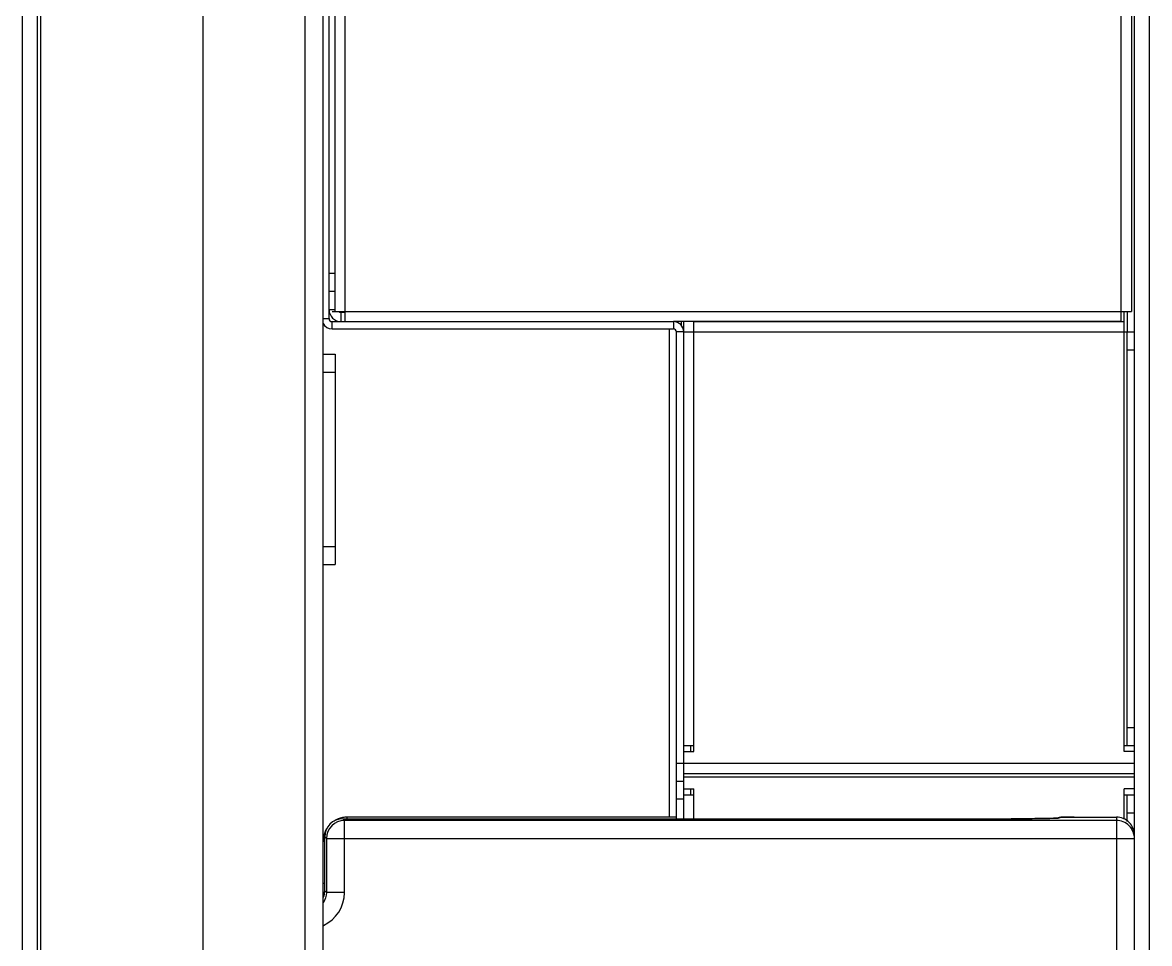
# Model space of a CAD drawing. Header units: millimetres. Extents: x 10297564 to 11610295, y -9287743 to -8409454.
# Drawn here: x 10505168 to 10508930, y -9096532 to -9093460 of the extents above; entities that cross this region are included whole.
import ezdxf

# ---------------------------------------------------------------- set-up
doc = ezdxf.new("R2010")
doc.units = ezdxf.units.MM
doc.header["$LTSCALE"] = 100
doc.layers.add('-0', color=7, linetype='Continuous')

# ---------------------------------------------------------------- blocks, each defined once
blk = doc.blocks.new('인버터 외형도')
at = {"layer": '-0', "linetype": 'Continuous'}
for p, q in [((104842.2, 35809.5), (104842.2, 45741.8)), ((104804.5, 35900.9), (104804.5, 45704.2)), ((102020.5, 38367.8), (102020.5, 43604.9)), ((102058.1, 38367.8), (102058.1, 43604.9)), ((102065.6, 43604.9), (102065.6, 38367.8)), ((102727.8, 38367.8), (102727.8, 43604.9)), ((102772.9, 38367.8), (102772.9, 43604.9)), ((102471.9, 43454.4), (102471.9, 38518.3)), ((102788, 40307.7), (102788, 42294.1)), ((102803, 40325.7), (102803, 42286.6)), ((102828.6, 40300.1), (102828.6, 42286.6)), ((104771.4, 40300.1), (104771.4, 41827.6)), ((104797, 41812.6), (104797, 40325.7)), ((102803, 40420.5), (102788, 40420.5)), ((102803, 40375.4), (102788, 40375.4)), ((102788, 40330.2), (102803, 40330.2)), ((102788, 40325.7), (102788.4, 40325.7)), ((102795.5, 40325.7), (104797, 40325.7)), ((102813.6, 40324.2), (102813.6, 40325.7)), ((102828.6, 40322.7), (102818.1, 40322.7)), ((102818.1, 40300.1), (102818.1, 40322.7)), ((104779, 40300.1), (104779, 40325.7)), ((104786.5, 40325.7), (104786.5, 40274.5)), ((102772.9, 40307.7), (102788, 40307.7)), ((102795.5, 40300.1), (103650.3, 40300.1)), ((102795.5, 40282.1), (102795.5, 40300.1)), ((102806, 40302.7), (102806, 40300.1)), ((102813.6, 40300.1), (102813.6, 40300.6)), ((104771.4, 40300.1), (103650.3, 40300.1)), ((103650.3, 40300.1), (103650.3, 40282.1)), ((103669.4, 40300.1), (103669.4, 40291.4)), ((103675.9, 40274.5), (103675.9, 40300.1)), ((103701.4, 40300.1), (104779, 40300.1)), ((103701.4, 39224.1), (103701.4, 40300.1)), ((104779, 39224.1), (104779, 40300.1)), ((102795.5, 40282.1), (103650.3, 40282.1)), ((103639.3, 40282.1), (103639.3, 39059.9)), ((103675.9, 40274.5), (103657.8, 40274.5)), ((103657.8, 39056), (103657.8, 40274.5)), ((103675.9, 40274.5), (104804.5, 40274.5)), ((103675.9, 39056), (103675.9, 40274.5)), ((104786.5, 39239.2), (104786.5, 40274.5)), ((102772.9, 40218.9), (102803, 40218.9)), ((102803, 40218.9), (102803, 39692.1)), ((104786.5, 40229.4), (104804.5, 40229.4)), ((102772.9, 40173.7), (102803, 40173.7)), ((102772.9, 39737.3), (102803, 39737.3)), ((102772.9, 39692.1), (102803, 39692.1)), ((104786.5, 39284.3), (104804.5, 39284.3)), ((103675.9, 39239.2), (103701.4, 39239.2)), ((103675.9, 39224.1), (103701.4, 39224.1)), ((103675.9, 39192.5), (103675.9, 39224.1)), ((103693.9, 39224.1), (103693.9, 39239.2)), ((104779, 39239.2), (104804.5, 39239.2)), ((104804.5, 39224.1), (104779, 39224.1)), ((103657.8, 39195.5), (103675.9, 39195.5)), ((104804.5, 39194), (103675.9, 39194)), ((104804.5, 39168.4), (103675.9, 39168.4)), ((103657.8, 39150.4), (103675.9, 39150.4)), ((103675.9, 39160.9), (104804.5, 39160.9)), ((103675.9, 39130.8), (103701.4, 39130.8)), ((103675.9, 39115.8), (103701.4, 39115.8)), ((103693.9, 39115.8), (103693.9, 39130.8)), ((103701.4, 39056), (103701.4, 39130.8)), ((104804.5, 39130.8), (104779, 39130.8)), ((104779, 39054.7), (104779, 39130.8)), ((104779, 39115.8), (104804.5, 39115.8)), ((104786.5, 39049.4), (104786.5, 39115.8)), ((103675.9, 39105.2), (103657.8, 39105.2)), ((102822.1, 39056), (104496, 39056)), ((102826.5, 39051.7), (102822.1, 39056)), ((103657.8, 39059.9), (102833.3, 39059.9)), ((102833.3, 39056), (102833.3, 39059.9)), ((104503, 39056), (104496, 39056)), ((104514.4, 39056), (104503, 39056)), ((104525.4, 39056.1), (104514.4, 39056)), ((104535.9, 39056.1), (104525.4, 39056.1)), ((104545.9, 39056.2), (104535.9, 39056.1)), ((104555.4, 39056.3), (104545.9, 39056.2)), ((104564.1, 39056.4), (104555.4, 39056.3)), ((104556, 39056.3), (104556.6, 39056.3)), ((104572.2, 39056.5), (104564.1, 39056.4)), ((104579.6, 39056.6), (104572.2, 39056.5)), ((104586.2, 39056.7), (104579.6, 39056.6)), ((104592.2, 39056.9), (104586.2, 39056.7)), ((104597.3, 39057), (104592.2, 39056.9)), ((104601.8, 39057.1), (104597.3, 39057)), ((104600.1, 39057.1), (104600.6, 39057.1)), ((104605.6, 39057.3), (104601.8, 39057.1)), ((104608.7, 39057.4), (104605.6, 39057.3)), ((104616.4, 39058.1), (104616.4, 39059.3)), ((104654, 39060), (104759.4, 39060)), ((104759.4, 39060), (104759.4, 35809.5)), ((104786.5, 39070.6), (104804.5, 39070.6)), ((104759.4, 39051.7), (102826.5, 39051.7)), ((102826.5, 38871.1), (102826.5, 39051.7)), ((102773.1, 38999.7), (102777, 38999.7)), ((102781.3, 39006.6), (102777, 39011)), ((102777, 38875.4), (102777, 39011)), ((102781.3, 39006.6), (102781.3, 38871.1)), ((102781.3, 39006.5), (104804.5, 39006.5)), ((102777, 38894.4), (102773.1, 38894.4)), ((102781.3, 38871.1), (102777, 38875.4)), ((102826.5, 38871.1), (102781.3, 38871.1))]:
    blk.add_line(p, q, dxfattribs=at)
for points in [[(104611.1, 39057.5), (104610, 39057.5), (104608.7, 39057.4)], [(104614.5, 39057.8), (104614.5, 39057.8), (104614.4, 39057.8), (104614, 39057.7), (104613.5, 39057.7), (104612.8, 39057.6), (104612, 39057.6), (104611.7, 39057.6)]]:
    blk.add_lwpolyline(points, dxfattribs=at)
for centre, radius, start, end in [((102818.1, 40330.2), 30.1, 180, 270), ((102818.1, 40330.2), 7.52, 217.0422, 270), ((102795.5, 40307.7), 25.6, 207.7885, 270), ((102795.5, 40307.7), 7.52, 180, 270), ((103650.3, 40274.5), 25.6, 0, 90), ((103650.3, 40274.5), 7.52, 0, 90), ((102822.1, 39010.9), 45.1, 89.9832, 179.9204), ((102833.3, 38999.5), 60.4, 90.0298, 101.0706), ((104496.4, 45412.7), 6356.7, 269.99687, 270.53784), ((104616.4, 39051.8), 7.44, 121.8284, 127.7692), ((104616.3, 39051.9), 7.36, 119.0667, 121.8229), ((104653.3, 37199.5), 1860.4, 89.9784, 90.559), ((104759.4, 39014.8), 45.1, 359.9795, 90.0147), ((102826.5, 39006.5), 45.1, 90.0054, 179.8982), ((104759.4, 39006.5), 45.1, 359.9866, 90.0221), ((102833.3, 38999.7), 60.2, 172.7935, 179.9944), ((102832.9, 38999.8), 59.8, 168.5447, 172.7882), ((102736.2, 38871.1), 90.2, 294.5228, 359.9698), ((102712.8, 38894.4), 67.8, 333.8343, 338.8101), ((102713.2, 38894.3), 67.4, 338.8117, 342.0592)]:
    blk.add_arc(centre, radius, start, end, dxfattribs=at)
for points in [[(102821.7, 39058.8), (102814.2, 39057.3), (102806.9, 39054.4), (102800.5, 39050.2)], [(104612.8, 39058.3), (104613.9, 39059), (104615.2, 39059.3), (104616.4, 39059.3)], [(104618.2, 39059.5), (104619.2, 39059.6), (104620.3, 39059.6), (104621.3, 39059.6)], [(102781.7, 39030.8), (102778.2, 39024.9), (102775.6, 39018.4), (102774.3, 39011.7)], [(102781.3, 38871.1), (102781.3, 38862.2), (102778.5, 38853), (102773.5, 38845.7)], [(102774.2, 38859.7), (102776, 38864.7), (102777, 38870.1), (102777, 38875.4)]]:
    blk.add_open_spline(points, degree=3, dxfattribs=at)
for points, knots in [([(104556.6, 39056.3), (104560.9, 39056.3), (104575.4, 39056.5), (104589.9, 39056.8), (104600.1, 39057.1)], [0, 0, 0, 0, 0.296938, 1, 1, 1, 1]), ([(104600.6, 39057.1), (104604.2, 39057.2), (104609.4, 39057.6), (104614.6, 39057.6), (104616.2, 39058)], [0, 0, 0, 0, 0.690266, 1, 1, 1, 1]), ([(104611.7, 39057.6), (104612.5, 39058.3), (104614.6, 39059.4), (104617, 39059.5), (104618.2, 39059.5)], [0, 0, 0, 0, 0.461273, 1, 1, 1, 1]), ([(104616.2, 39058), (104616.3, 39058), (104616.3, 39058), (104616.4, 39058.1), (104616.4, 39058.1)], [0, 0, 0, 0, 0.680516, 1, 1, 1, 1]), ([(104635.2, 39059.9), (104632.6, 39059.8), (104628, 39059.8), (104622.8, 39059.6), (104619.4, 39059.6), (104618, 39059.3), (104616.4, 39059.7), (104616.4, 39059.3)], [0, 0, 0, 0, 0.414072, 0.73145, 0.846775, 0.930781, 1, 1, 1, 1]), ([(104621.3, 39059.6), (104623.3, 39059.7), (104634.2, 39059.9), (104645.1, 39060), (104654, 39060)], [0, 0, 0, 0, 0.184981, 1, 1, 1, 1])]:
    blk.add_open_spline(points, degree=3, knots=knots, dxfattribs=at)

msp = doc.modelspace()

# ---------------------------------------------------------------- block references
at = {"xscale": 1.333333333333333, "yscale": 1.333333333333333, "zscale": 1.333333333333333}
msp.add_blockref('인버터 외형도', (10369140.6, -9148191), dxfattribs=at)

doc.saveas('drawing.dxf')
